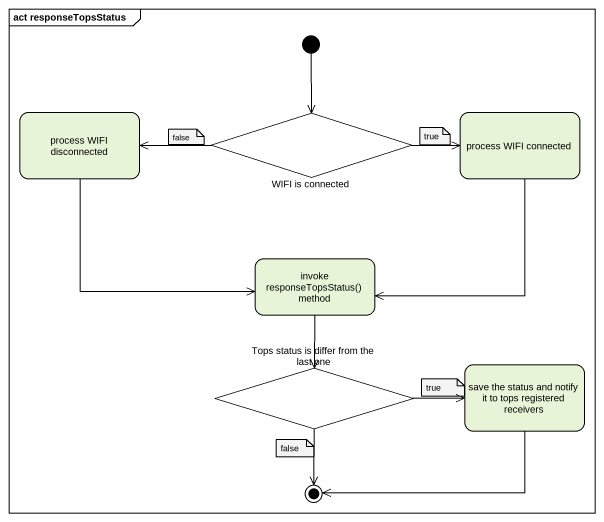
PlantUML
@startuml
mainframe act responseTopsStatus
hide empty description
state "process WIFI disconnected" as process_WIFI_disconnected
state "WIFI is connected" as WIFI_is_connected <<choice>>
state "process WIFI connected" as process_WIFI_connected
state "invoke responseTopsStatus() method" as invoke_responseTopsStatus
state "Tops status is differ from the last one" as Tops_status_is_differ_from <<choice>>
state "save the status and notify it to tops registered receivers" as save_the_status_and_notify
[*] --> WIFI_is_connected
process_WIFI_disconnected --> invoke_responseTopsStatus
WIFI_is_connected -left-> process_WIFI_disconnected
WIFI_is_connected -right-> process_WIFI_connected
process_WIFI_connected --> invoke_responseTopsStatus
invoke_responseTopsStatus --> Tops_status_is_differ_from
Tops_status_is_differ_from -right-> save_the_status_and_notify
Tops_status_is_differ_from --> [*]
save_the_status_and_notify -left-> [*]
note as N1
  false
end note
note as N2
  true
end note
note as N3
  true
end note
note as N4
  false
end note
@enduml
